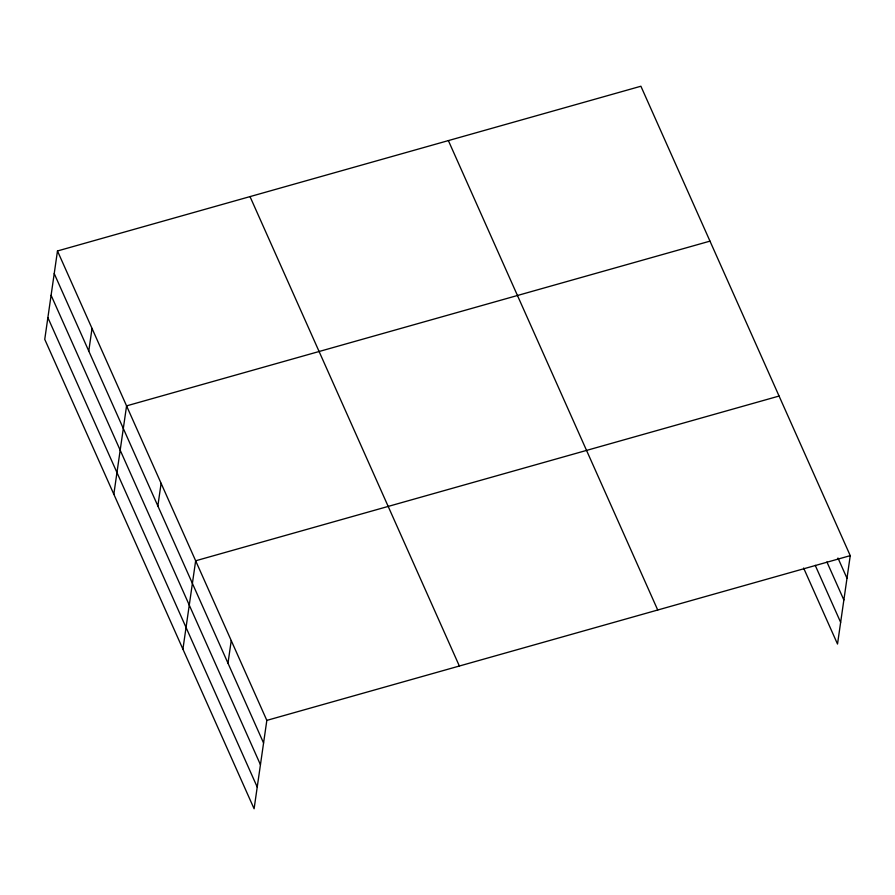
<?xml version="1.0" encoding="UTF-8"?>
<svg xmlns="http://www.w3.org/2000/svg" width="895" height="895" viewBox="0 0 895 895"><rect width="100%" height="100%" fill="white"/><g stroke="black" fill="none" stroke-linecap="round" stroke-linejoin="round"><path stroke-width="1.34" d="M57.481 250.969L44.75 339.35L254.102 808.767L266.833 720.385L57.481 250.969L640.898 86.233L850.25 555.65L837.519 644.031L803.62 568.034M88.773 351.041L92.028 328.42M113.833 494.264L126.575 405.871L709.981 241.135M157.856 505.955L161.111 483.322M182.916 649.166L195.658 560.785L779.075 396.049M227.99 663.206L231.246 640.585M266.833 720.385L850.25 555.65M837.955 558.01L846.994 578.271M826.913 561.97L843.862 599.974M815.222 565.327L840.64 622.327M448.373 140.593L657.724 610.01M250.018 196.609L459.359 666.014M54.226 273.59L263.577 743.007M51.104 295.294L260.445 764.71M47.882 317.647L257.223 787.063"/></g></svg>
